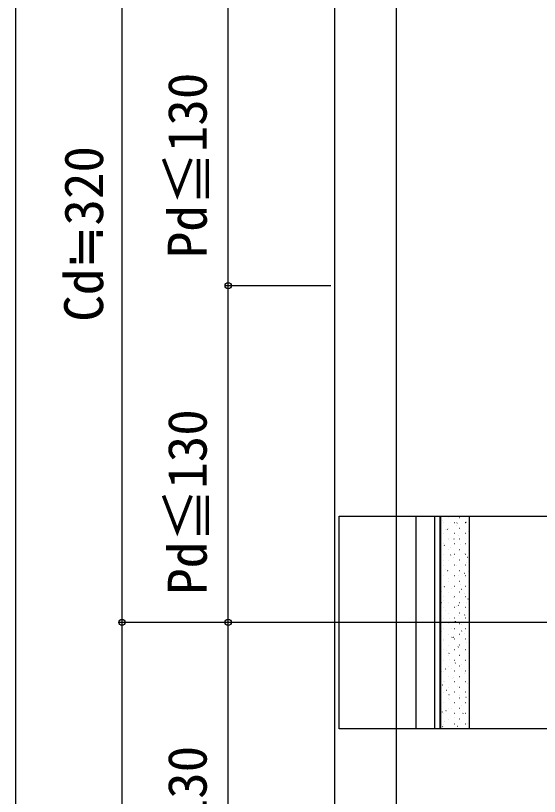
# Model space of a CAD drawing. Units: millimetres, scale not verified. Extents: x -875 to 875, y -1300 to 1292.
# Drawn here: x -356.2 to -208.4, y -670.8 to -450.4 of the extents above; entities that cross this region are included whole.
import ezdxf
from ezdxf.enums import TextEntityAlignment as Align

# ---------------------------------------------------------------- set-up
doc = ezdxf.new("R2010")
doc.units = ezdxf.units.MM
doc.header["$LTSCALE"] = 8
for name, color, linetype in [('0-4_YKK_12', 2, 'Continuous'), ('0-5_YKK_13', 4, 'Continuous'), ('0-7_YKK_D', 6, 'Continuous'), ('0-9_YSS_K', 3, 'Continuous')]:
    doc.layers.add(name, color=color, linetype=linetype)
doc.styles.add('ＭＳ ゴシック', font='')
doc.styles.get('ＭＳ ゴシック').set_extended_font_data('MS Gothic')

msp = doc.modelspace()

# ---------------------------------------------------------------- linework, layer by layer
at = {"layer": '0-4_YKK_12'}
msp.add_line((-266.227, -271.7), (-266.227, -1111.7), dxfattribs=at)
at = {"layer": '0-5_YKK_13'}
for p, q in [((-243.127, -651.7), (-243.127, -591.7)), ((-237.931, -651.7), (-237.931, -591.7)), ((-236.403, -651.7), (-236.403, -591.7)), ((-236.216, -651.7), (-236.216, -591.7)), ((-233.893, -592.216), (-233.943, -592.216)), ((-232.802, -591.946), (-232.812, -591.949)), ((-230.853, -592.216), (-230.903, -592.216)), ((-235.592, -592.934), (-235.602, -592.937)), ((-235.318, -593.591), (-235.368, -593.591)), ((-232.278, -593.591), (-232.328, -593.591)), ((-231.826, -594.441), (-231.836, -594.445)), ((-231.604, -593.624), (-231.688, -593.679)), ((-229.238, -593.591), (-229.288, -593.591)), ((-229.083, -593.47), (-229.093, -593.473)), ((-235.318, -596.581), (-235.368, -596.581)), ((-234.946, -595.546), (-234.956, -595.549)), ((-234.294, -595.404), (-234.377, -595.459)), ((-233.893, -595.206), (-233.943, -595.206)), ((-232.278, -596.581), (-232.328, -596.581)), ((-231.227, -597.07), (-231.237, -597.073)), ((-230.853, -595.206), (-230.903, -595.206)), ((-229.238, -596.581), (-229.288, -596.581)), ((-228.437, -596.082), (-228.447, -596.085)), ((-233.97, -598.041), (-233.98, -598.045)), ((-233.893, -598.196), (-233.943, -598.196)), ((-232.489, -598.127), (-232.572, -598.182)), ((-230.853, -598.196), (-230.903, -598.196)), ((-235.318, -599.571), (-235.368, -599.571)), ((-235.178, -599.907), (-235.262, -599.962)), ((-233.893, -601.186), (-233.943, -601.186)), ((-233.372, -600.67), (-233.381, -600.674)), ((-232.278, -599.571), (-232.328, -599.571)), ((-230.853, -601.186), (-230.903, -601.186)), ((-230.581, -599.682), (-230.591, -599.686)), ((-229.238, -599.571), (-229.288, -599.571)), ((-236.115, -601.642), (-236.124, -601.645)), ((-235.318, -602.561), (-235.368, -602.561)), ((-233.373, -602.63), (-233.457, -602.686)), ((-232.726, -603.283), (-232.735, -603.286)), ((-232.278, -602.561), (-232.328, -602.561)), ((-229.605, -602.178), (-229.615, -602.181)), ((-229.238, -602.561), (-229.288, -602.561)), ((-228.571, -603.369), (-228.654, -603.425)), ((-236.063, -604.41), (-236.146, -604.466)), ((-235.516, -604.271), (-235.525, -604.274)), ((-235.318, -605.551), (-235.368, -605.551)), ((-233.893, -604.176), (-233.943, -604.176)), ((-232.278, -605.551), (-232.328, -605.551)), ((-231.75, -605.778), (-231.759, -605.781)), ((-230.853, -604.176), (-230.903, -604.176)), ((-229.238, -605.551), (-229.288, -605.551)), ((-229.007, -604.807), (-229.016, -604.81)), ((-234.87, -606.883), (-234.879, -606.886)), ((-234.258, -607.134), (-234.341, -607.189)), ((-233.893, -607.166), (-233.943, -607.166)), ((-230.853, -607.166), (-230.903, -607.166)), ((-229.455, -607.873), (-229.538, -607.928)), ((-228.36, -607.419), (-228.37, -607.422)), ((-235.318, -608.541), (-235.368, -608.541)), ((-233.893, -610.156), (-233.943, -610.156)), ((-233.894, -609.378), (-233.903, -609.381)), ((-232.278, -608.541), (-232.328, -608.541)), ((-231.151, -608.407), (-231.16, -608.41)), ((-230.853, -610.156), (-230.903, -610.156)), ((-229.238, -608.541), (-229.288, -608.541)), ((-235.318, -611.531), (-235.368, -611.531)), ((-235.142, -611.637), (-235.226, -611.692)), ((-233.295, -612.007), (-233.304, -612.01)), ((-232.278, -611.531), (-232.328, -611.531)), ((-230.505, -611.019), (-230.514, -611.022)), ((-230.34, -612.376), (-230.423, -612.431)), ((-229.238, -611.531), (-229.288, -611.531)), ((-236.038, -612.978), (-236.047, -612.982)), ((-235.318, -614.521), (-235.368, -614.521)), ((-233.893, -613.146), (-233.943, -613.146)), ((-232.649, -614.619), (-232.658, -614.623)), ((-232.278, -614.521), (-232.328, -614.521)), ((-230.853, -613.146), (-230.903, -613.146)), ((-229.529, -613.514), (-229.538, -613.518)), ((-229.238, -614.521), (-229.288, -614.521)), ((-236.027, -616.14), (-236.11, -616.195)), ((-235.439, -615.607), (-235.449, -615.611)), ((-233.893, -616.136), (-233.943, -616.136)), ((-231.224, -616.879), (-231.307, -616.934)), ((-230.853, -616.136), (-230.903, -616.136)), ((-228.93, -616.143), (-228.939, -616.147)), ((-228.535, -615.099), (-228.618, -615.154)), ((-235.318, -617.511), (-235.368, -617.511)), ((-234.793, -618.219), (-234.803, -618.223)), ((-233.893, -619.126), (-233.943, -619.126)), ((-232.278, -617.511), (-232.328, -617.511)), ((-231.673, -617.115), (-231.682, -617.118)), ((-230.853, -619.126), (-230.903, -619.126)), ((-229.238, -617.511), (-229.288, -617.511)), ((-228.284, -618.755), (-228.293, -618.759)), ((-235.318, -620.501), (-235.368, -620.501)), ((-233.817, -620.715), (-233.827, -620.718)), ((-232.278, -620.501), (-232.328, -620.501)), ((-232.108, -621.382), (-232.192, -621.437)), ((-231.074, -619.743), (-231.083, -619.747)), ((-229.419, -619.602), (-229.503, -619.657)), ((-229.238, -620.501), (-229.288, -620.501)), ((-235.318, -623.491), (-235.368, -623.491)), ((-233.893, -622.116), (-233.943, -622.116)), ((-233.218, -623.344), (-233.228, -623.347)), ((-232.278, -623.491), (-232.328, -623.491)), ((-230.853, -622.116), (-230.903, -622.116)), ((-230.428, -622.356), (-230.437, -622.359)), ((-229.238, -623.491), (-229.288, -623.491)), ((-235.961, -624.315), (-235.971, -624.318)), ((-233.893, -625.106), (-233.943, -625.106)), ((-230.853, -625.106), (-230.903, -625.106)), ((-230.304, -624.105), (-230.387, -624.161)), ((-229.452, -624.851), (-229.462, -624.854)), ((-235.362, -626.944), (-235.372, -626.947)), ((-235.318, -626.481), (-235.368, -626.481)), ((-232.993, -625.885), (-233.076, -625.941)), ((-232.572, -625.956), (-232.582, -625.959)), ((-232.278, -626.481), (-232.328, -626.481)), ((-229.238, -626.481), (-229.288, -626.481)), ((-228.853, -627.48), (-228.863, -627.483)), ((-235.318, -629.471), (-235.368, -629.471)), ((-234.716, -629.556), (-234.726, -629.559)), ((-233.893, -628.096), (-233.943, -628.096)), ((-232.278, -629.471), (-232.328, -629.471)), ((-231.596, -628.451), (-231.606, -628.455)), ((-231.188, -628.609), (-231.271, -628.664)), ((-230.853, -628.096), (-230.903, -628.096)), ((-229.238, -629.471), (-229.288, -629.471)), ((-233.877, -630.389), (-233.961, -630.444)), ((-233.893, -631.086), (-233.943, -631.086)), ((-233.74, -632.051), (-233.75, -632.055)), ((-230.997, -631.08), (-231.007, -631.083)), ((-230.853, -631.086), (-230.903, -631.086)), ((-235.318, -632.461), (-235.368, -632.461)), ((-233.893, -634.076), (-233.943, -634.076)), ((-232.278, -632.461), (-232.328, -632.461)), ((-232.072, -633.112), (-232.156, -633.167)), ((-230.853, -634.076), (-230.903, -634.076)), ((-230.351, -633.692), (-230.361, -633.696)), ((-229.238, -632.461), (-229.288, -632.461)), ((-235.885, -635.652), (-235.894, -635.655)), ((-235.318, -635.451), (-235.368, -635.451)), ((-234.762, -634.892), (-234.845, -634.947)), ((-233.142, -634.68), (-233.151, -634.684)), ((-232.278, -635.451), (-232.328, -635.451)), ((-229.375, -636.188), (-229.385, -636.191)), ((-229.238, -635.451), (-229.288, -635.451)), ((-235.318, -638.441), (-235.368, -638.441)), ((-235.286, -638.281), (-235.295, -638.284)), ((-233.893, -637.066), (-233.943, -637.066)), ((-232.957, -637.615), (-233.04, -637.67)), ((-232.496, -637.293), (-232.505, -637.296)), ((-232.278, -638.441), (-232.328, -638.441)), ((-230.853, -637.066), (-230.903, -637.066)), ((-229.238, -638.441), (-229.288, -638.441)), ((-228.777, -638.817), (-228.786, -638.82)), ((-235.646, -639.395), (-235.73, -639.45)), ((-234.64, -640.893), (-234.649, -640.896)), ((-233.893, -640.056), (-233.943, -640.056)), ((-231.52, -639.788), (-231.529, -639.791)), ((-230.853, -640.056), (-230.903, -640.056)), ((-235.318, -641.431), (-235.368, -641.431)), ((-233.893, -643.046), (-233.943, -643.046)), ((-233.841, -642.118), (-233.925, -642.173)), ((-233.664, -643.388), (-233.673, -643.391)), ((-232.278, -641.431), (-232.328, -641.431)), ((-230.921, -642.417), (-230.93, -642.42)), ((-230.853, -643.046), (-230.903, -643.046)), ((-229.238, -641.431), (-229.288, -641.431)), ((-229.039, -642.857), (-229.122, -642.912)), ((-235.318, -644.421), (-235.368, -644.421)), ((-232.278, -644.421), (-232.328, -644.421)), ((-230.275, -645.029), (-230.284, -645.032)), ((-229.238, -644.421), (-229.288, -644.421)), ((-235.808, -646.988), (-235.817, -646.992)), ((-235.318, -647.411), (-235.368, -647.411)), ((-234.726, -646.621), (-234.809, -646.677)), ((-233.893, -646.036), (-233.943, -646.036)), ((-233.065, -646.017), (-233.074, -646.02)), ((-232.278, -647.411), (-232.328, -647.411)), ((-230.853, -646.036), (-230.903, -646.036)), ((-229.923, -647.36), (-230.006, -647.416)), ((-229.299, -647.524), (-229.308, -647.528)), ((-229.238, -647.411), (-229.288, -647.411)), ((-235.209, -649.617), (-235.219, -649.621)), ((-233.893, -649.026), (-233.943, -649.026)), ((-232.419, -648.629), (-232.428, -648.633)), ((-230.853, -649.026), (-230.903, -649.026)), ((-228.243, -651.7), (-236.403, -651.7)), ((-235.61, -651.125), (-235.694, -651.18)), ((-235.318, -650.401), (-235.368, -650.401)), ((-232.278, -650.401), (-232.328, -650.401)), ((-231.443, -651.125), (-231.452, -651.128)), ((-229.238, -650.401), (-229.288, -650.401)), ((-228.7, -650.153), (-228.709, -650.157))]:
    msp.add_line(p, q, dxfattribs=at)
msp.add_lwpolyline([(-264.927, -591.7), (-67.527, -591.7), (-67.527, -651.7), (-264.927, -651.7)], close=True, dxfattribs=at)
msp.add_lwpolyline([(-236.403, -591.7), (-228.243, -591.7), (-228.243, -651.7)], dxfattribs=at)
at = {"layer": '0-7_YKK_D'}
for p, q in [((-326.227, -371.7), (-326.227, -621.7)), ((-356.227, -385.7), (-356.227, -1107.7)), ((-296.227, -526.7), (-296.227, -431.7)), ((-267.227, -526.7), (-297.227, -526.7)), ((-267.227, -526.7), (-297.227, -526.7)), ((-296.227, -621.7), (-296.227, -526.7)), ((-174.155, -621.7), (-327.227, -621.7)), ((-174.155, -621.7), (-327.227, -621.7)), ((-326.227, -621.7), (-326.227, -1006.7)), ((-174.155, -621.7), (-297.227, -621.7)), ((-174.155, -621.7), (-297.227, -621.7)), ((-296.227, -716.7), (-296.227, -621.7))]:
    msp.add_line(p, q, dxfattribs=at)
for centre in [(-296.227, -526.7), (-296.227, -526.7), (-326.227, -621.7), (-326.227, -621.7), (-296.227, -621.7), (-296.227, -621.7)]:
    msp.add_circle(centre, 0.875, dxfattribs=at)
at = {"layer": '0-9_YSS_K'}
msp.add_line((-248.727, -1126.7), (-248.727, -289.2), dxfattribs=at)

# ---------------------------------------------------------------- texts
at = {"layer": '0-7_YKK_D', "style": 'ＭＳ ゴシック'}
for s, p in [('Pd≦130', (-298.994, -518.916)), ('Cd≒320', (-328.227, -536.842)), ('Pd≦130', (-298.994, -613.916)), ('Pd≦130', (-298.994, -708.916))]:
    msp.add_text(s, height=11, rotation=90, dxfattribs=at).set_placement(p, align=Align.BOTTOM_LEFT)

doc.saveas('drawing.dxf')
